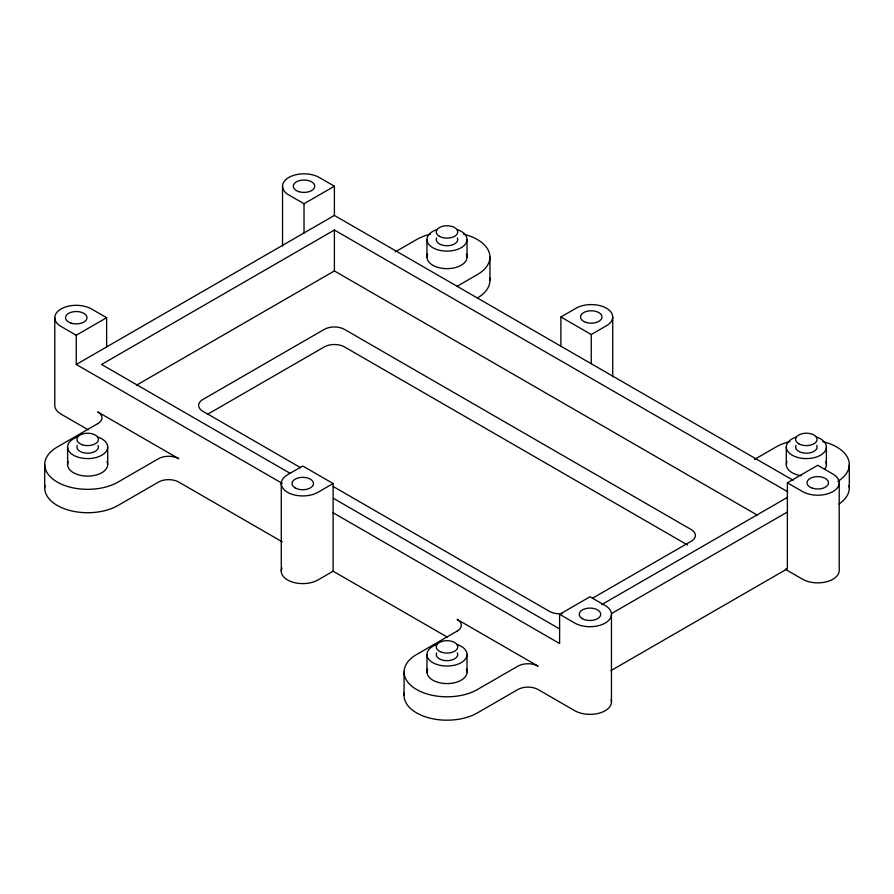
<?xml version="1.0" encoding="UTF-8"?>
<svg xmlns="http://www.w3.org/2000/svg" width="894" height="894" viewBox="0 0 894 894"><rect width="100%" height="100%" fill="white"/><g stroke="black" fill="none" stroke-linecap="round" stroke-linejoin="round"><path stroke-width="1.34" d="M426.963 257.07L426.963 239.536M467.037 257.07L467.037 239.536M489.946 280.448L489.946 257.07M786.307 464.545L786.307 447.011M826.391 464.545L826.391 447.011M849.3 487.923L849.3 464.545M106.632 317.705L91.445 308.944A21.478 12.393 0 0 0 61.071 308.944A21.478 12.393 0 0 0 61.071 326.478L76.258 335.239L106.632 317.705L106.632 346.928M334.39 186.209L319.203 177.448A21.478 12.393 0 0 0 288.829 177.448A21.478 12.393 0 0 0 288.829 194.981L304.016 203.743L334.39 186.209L334.39 215.432L793.134 480.29M76.258 335.239L76.258 364.461L334.39 215.432M787.692 491.756L334.39 230.037L101.57 364.461L290.103 473.317M136.547 385.169L334.39 270.949L757.386 515.168M395.193 251.918L416.638 239.536A42.946 24.797 0 0 1 430.562 234.161M207.598 414.28L324.265 346.928A14.315 8.27 0 0 1 344.503 346.928L687.587 545.005M457.125 286.292L477.362 274.603A42.946 24.797 0 0 0 463.438 234.161M560.884 316.979L576.06 308.207A21.478 12.393 0 0 1 606.434 308.207A21.478 12.393 0 0 1 606.434 325.74L591.247 334.512L560.884 316.979L560.884 346.202M333.116 483.531L317.94 492.303A21.478 12.393 0 0 1 287.566 492.303A21.478 12.393 0 0 1 287.566 474.77L302.753 466.009L333.116 483.531L333.116 571.199L317.94 579.971A21.478 12.393 0 0 1 292.014 581.938A21.478 12.393 0 0 1 282.012 567.992M754.547 459.382L775.981 447.011A42.946 24.797 0 0 1 789.916 441.636M559.61 614.301L589.984 596.767L605.171 605.54A21.478 12.393 0 0 1 605.171 623.073A21.478 12.393 0 0 1 574.797 623.073L559.61 614.301L559.61 643.524L333.116 512.754M787.368 482.805L817.742 465.271L832.929 474.043A21.478 12.393 0 0 1 832.929 491.577A21.478 12.393 0 0 1 802.555 491.577L787.368 482.805L787.368 567.545A3.576 2.067 60 0 1 785.334 569.243L802.555 579.234A21.478 12.393 0 0 0 825.955 581.927A21.478 12.393 0 0 0 839.22 570.473L839.22 482.805M592.588 598.187L691.207 541.25A14.315 8.27 0 0 0 691.207 529.561L344.503 329.394A14.315 8.27 0 0 0 324.265 329.394L202.793 399.529A14.315 8.27 0 0 0 202.793 411.218L300.641 467.707M601.841 604.534L787.614 497.276M611.652 613.485L787.368 512.027M610.904 670.645L786.631 569.187M333.261 486.537L549.497 611.384A14.315 8.27 0 0 0 562.404 613.642M333.607 498.427L559.61 628.918M76.258 364.461L282.269 483.397M88.204 429.802L61.071 414.134A21.478 12.393 0 0 1 54.78 405.373L54.78 317.705M282.292 541.853L178.755 482.078A14.315 8.27 0 0 0 158.506 482.078L118.019 505.456A42.946 24.797 0 0 1 69.162 510.306A42.946 24.797 0 0 1 44.935 485.33M333.116 571.199L447.492 637.232M612.725 316.979L612.725 376.81M611.451 614.301L611.451 701.969M591.247 334.512L591.247 363.735M467.037 654.486L467.037 672.02M426.963 654.486L426.963 672.02M404.054 672.02L404.054 695.387M334.39 230.037L334.39 270.949M304.016 203.743L304.016 232.965M282.549 186.209L282.549 246.04M281.275 483.531L281.275 571.199M107.693 447.011L107.693 464.545M67.609 447.011L67.609 464.545M44.7 464.545L44.7 487.923M849.065 485.33A42.946 24.797 0 0 1 838.896 504.104M822.793 441.636A42.946 24.797 0 0 1 837.823 481.419M457.024 229.523A20.037 11.566 0 0 1 462.354 246.979A20.037 11.566 0 0 1 431.646 246.979A20.037 11.566 0 0 1 436.976 229.523M466.355 254.075A20.037 11.566 0 0 1 447 268.647A20.037 11.566 0 0 1 427.645 254.075M466.355 669.025A20.037 11.566 0 0 1 447 683.586A20.037 11.566 0 0 1 427.645 669.025M457.024 644.462A20.037 11.566 0 0 1 462.354 661.918A20.037 11.566 0 0 1 431.646 661.918A20.037 11.566 0 0 1 436.976 644.462M457.37 652.877A10.739 6.202 0 0 1 447 660.677A10.739 6.202 0 0 1 436.63 652.877M404.289 692.805A42.946 24.797 0 0 0 428.517 717.77A42.946 24.797 0 0 0 477.362 712.92L517.861 689.542A14.315 8.27 0 0 1 538.099 689.542L574.797 710.73A21.478 12.393 0 0 0 599.896 712.965A21.478 12.393 0 0 0 611.127 699.812M816.725 445.402A10.739 6.202 0 0 1 806.354 453.213A10.739 6.202 0 0 1 795.984 445.402M816.378 436.987A20.037 11.566 0 0 1 821.709 454.454A20.037 11.566 0 0 1 791 454.454A20.037 11.566 0 0 1 796.331 436.987M107.001 461.55A20.037 11.566 0 0 1 87.646 476.111A20.037 11.566 0 0 1 68.29 461.55M457.37 237.938A10.739 6.202 0 0 1 447 245.738A10.739 6.202 0 0 1 436.63 237.938M97.669 436.987A20.037 11.566 0 0 1 103 454.454A20.037 11.566 0 0 1 72.291 454.454A20.037 11.566 0 0 1 77.622 436.987M98.016 445.402A10.739 6.202 0 0 1 87.646 453.213A10.739 6.202 0 0 1 77.275 445.402M489.711 277.866A42.946 24.797 0 0 1 477.362 297.981M825.71 461.55A20.037 11.566 0 0 1 824.514 469.439M801.169 475.72A20.037 11.566 0 0 1 786.999 461.55M97.77 423.633L57.283 447.011A42.946 24.797 0 0 0 57.283 482.078A42.946 24.797 0 0 0 118.019 482.078L158.506 458.7A14.315 8.27 0 0 1 178.755 458.7L97.77 411.944A14.315 8.27 0 0 1 97.77 423.633M457.125 631.108L416.638 654.486A42.946 24.797 0 0 0 416.638 689.542A42.946 24.797 0 0 0 477.362 689.542L517.861 666.175A14.315 8.27 0 0 1 538.099 666.175L457.125 619.419A14.315 8.27 0 0 1 457.125 631.108M441.636 652.251A10.739 6.202 0 0 0 457.739 646.887A10.739 6.202 0 0 0 441.636 641.512A10.739 6.202 0 0 0 441.636 652.251M812.378 488.18A10.739 6.202 0 0 0 828.481 482.805A10.739 6.202 0 0 0 812.378 477.441A10.739 6.202 0 0 0 812.378 488.18M585.883 322.343A10.739 6.202 0 0 0 601.986 316.979A10.739 6.202 0 0 0 585.883 311.604A10.739 6.202 0 0 0 585.883 322.343M798.767 443.793A10.739 6.202 0 0 0 816.725 441.021A10.739 6.202 0 0 0 803.572 433.422A10.739 6.202 0 0 0 798.767 443.793M295.165 487.923A10.739 6.202 0 0 0 313.123 485.14A10.739 6.202 0 0 0 299.971 477.552A10.739 6.202 0 0 0 295.165 487.923M298.652 191.584A10.739 6.202 0 0 0 314.755 186.209A10.739 6.202 0 0 0 298.652 180.845A10.739 6.202 0 0 0 298.652 191.584M439.412 236.329A10.739 6.202 0 0 0 457.37 233.546A10.739 6.202 0 0 0 444.217 225.958A10.739 6.202 0 0 0 439.412 236.329M82.282 444.776A10.739 6.202 0 0 0 98.385 439.412A10.739 6.202 0 0 0 82.282 434.048A10.739 6.202 0 0 0 82.282 444.776M582.385 618.682A10.739 6.202 0 0 0 600.355 615.91A10.739 6.202 0 0 0 587.202 608.311A10.739 6.202 0 0 0 582.385 618.682M70.894 323.069A10.739 6.202 0 0 0 86.997 317.705A10.739 6.202 0 0 0 70.894 312.341A10.739 6.202 0 0 0 70.894 323.069"/></g></svg>
